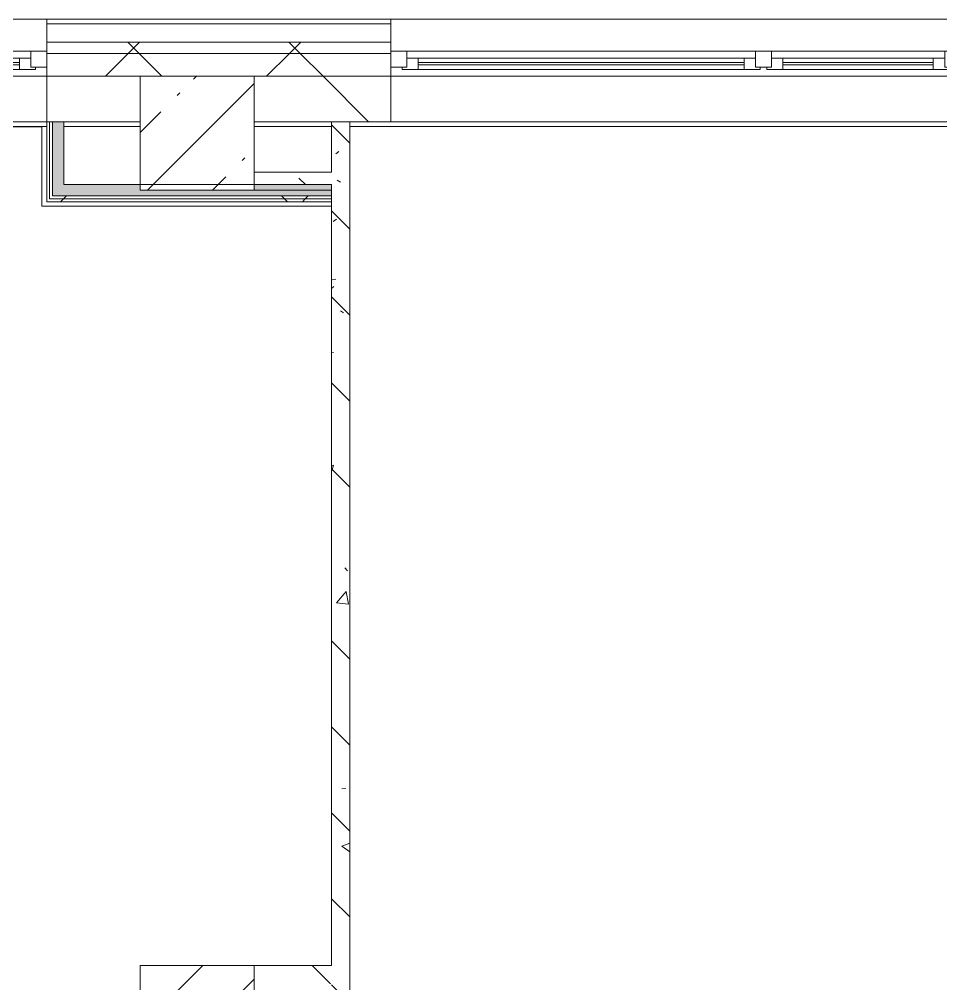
# Model space of a CAD drawing. Header units: millimetres. Extents: x 81566 to 292854, y -8553 to 29000.
# Drawn here: x 242063 to 246106, y 23120 to 27350 of the extents above; entities that cross this region are included whole.
import ezdxf

# ---------------------------------------------------------------- set-up
doc = ezdxf.new("R2010")
doc.units = ezdxf.units.MM
for name, color, linetype, lineweight, true_color in [('A-FLOR-1', 7, 'Continuous', 5, 0xaaaaaa), ('I-WALL-1', 7, 'Continuous', 5, 0xe7e7e7), ('I-WALL-5', 7, 'Continuous', 5, 0x787878)]:
    doc.layers.add(name, color=color, linetype=linetype, lineweight=lineweight, true_color=true_color)
for name, color, linetype, lineweight in [('A-GLAZ-3', 7, 'Continuous', 5), ('A-WALL', 7, 'Continuous', 9), ('A-WALL-4', 7, 'Continuous', 5), ('I-WALL-4', 7, 'Continuous', 5), ('S-COLS-1', 7, 'Continuous', 5)]:
    doc.layers.add(name, color=color, linetype=linetype, lineweight=lineweight)
pattern_1 = [(135, (165843.6, 0), (-377.1708, -377.1708), [533.4, -88.9, 17.78, -88.9]), (135, (165843.6, 376.94), (-377.1708, -377.1708), []), (50, (165843.6, 0), (637.6445, -55.7866), [66.675, -733.425]), (355, (165843.6, 0), (-123.3494, 668.699), [53.34, -586.74]), (100.451, (165896.7, -4.65), (514.299, 612.908), [56.665, -623.315]), (46.184, (165843.6, 177.8), (948.7764, -147.15), [100.012, -1100.137]), (96.636, (165922.65, 165.5), (830.909, 865.997), [84.998, -934.973]), (351.184, (165843.6, 177.8), (830.918, 865.988), [80.01, -880.11]), (21, (165932.5, 133.35), (530.6506, -357.9283), [66.675, -733.425]), (326, (165932.5, 133.35), (216.308, 644.6585), [53.34, -586.74]), (71.451, (165976.7, 103.5), (746.9596, 286.7243), [56.665, -623.315]), (37.5, (165843.58, 0), (10.81053, 295.9426), [16.764, -562.864, 16.764, -578.866, -588.962]), (37.5, (165843.58, 0), (10.81053, 295.9426), [-1175.258, 16.764, -572.198]), (7.5, (165843.58, 0), (233.8692, 350.6318), [16.764, -322.834, 16.764, -549.529, -224.472]), (7.5, (165843.58, 0), (233.8692, 350.6318), [-905.891, 16.764, -207.708]), (327.5, (165645.34, 0), (474.5678, -20.0513), [16.764, -205.486, 16.764, -676.656, -920.115]), (327.5, (165645.34, 0), (474.5678, -20.0513), [-915.67, 16.764, -903.351]), (317.5, (165556.44, 0), (518.4522, 88.9934), [16.764, -272.161, 16.764, -443.738, -653.415]), (317.5, (165556.44, 0), (518.4522, 88.9934), [-749.427, 16.764, -636.651])]
pattern_2 = [(45, (165843.6, 0), (-353.5534, 353.5534), []), (135, (165843.6, 0), (-353.5534, -353.5534), [])]
pattern_3 = [(45, (165843.6, 0), (-530.33, 530.33), []), (135, (165843.6, 0), (-530.33, -530.33), [])]

# ---------------------------------------------------------------- blocks, each defined once
blk = doc.blocks.new('BSC_Колонна _Прямоугольная - 500х500-V332-2_2_3_птичка')
at = {"layer": 'S-COLS-1'}
h = blk.add_hatch(dxfattribs=at)
h.set_pattern_fill('FP_118', color=256, style=0, pattern_type=2)
h.set_pattern_definition([(45, (-77000, -22950), (-285.1231, 285.1231), []), (45, (-76714.88, -22950), (-285.1231, 285.1231), [504.031, -100.806, 16.764, -84.042])])
h.paths.add_polyline_path([(-250, -250), (250, -250), (250, 250), (-250, 250)])
for p, q in [((250, 250), (-250, 250)), ((-250, 250), (-250, -250)), ((250, -250), (250, 250)), ((-250, -250), (250, -250))]:
    blk.add_line(p, q, dxfattribs=at)
blk = doc.blocks.new('120_Окно_СКБ_2Ст - 120_Окно_СКБ_2Ст 2500х2500 _мал створка справа_-23206729-2_2_3_птичка')
at = {"layer": 'A-GLAZ-3'}
for p, q in [((-1250, -75), (-1250, -5)), ((-1250, -5), (-1180, -5)), ((1250, -5), (-1250, -5)), ((-1180, -5), (-1180, -75)), ((350, -35), (-1180, -35)), ((-1180, -35), (-1180, -75)), ((-1130, -85), (-1130, -35)), ((300, -85), (300, -35)), ((350, -75), (350, -5)), ((350, -5), (420, -5)), ((350, -75), (350, -35)), ((420, -5), (420, -75)), ((1180, -35), (420, -35)), ((420, -35), (420, -75)), ((470, -85), (470, -35)), ((1130, -85), (1130, -35)), ((1180, -75), (1180, -5)), ((1180, -5), (1250, -5)), ((1180, -75), (1180, -35)), ((1250, -5), (1250, -75)), ((-1180, -75), (-1250, -75)), ((-1250, -75), (-1200, -75)), ((-1180, -75), (-1200, -75)), ((-1200, -75), (-1200, -85)), ((-1130, -55), (300, -55)), ((300, -65), (-1130, -65)), ((420, -75), (350, -75)), ((370, -75), (350, -75)), ((370, -75), (400, -75)), ((370, -85), (370, -75)), ((420, -75), (400, -75)), ((400, -75), (400, -85)), ((470, -55), (1130, -55)), ((1130, -65), (470, -65)), ((1250, -75), (1180, -75)), ((1200, -75), (1180, -75)), ((1200, -75), (1250, -75)), ((1200, -85), (1200, -75)), ((-1200, -85), (370, -85)), ((370, -85), (-1200, -85)), ((400, -85), (1200, -85)), ((1200, -85), (400, -85))]:
    blk.add_line(p, q, dxfattribs=at)
blk = doc.blocks.new('120_Окно_СКБ_2Ст - 120_Окно_СКБ_2Ст 2100х2400 _мал створка справа_-19092174-2_2_3_птичка')
at = {"layer": 'A-GLAZ-3'}
for p, q in [((-1050, -75), (-1050, -5)), ((-1050, -5), (-980, -5)), ((1050, -5), (-1050, -5)), ((-980, -5), (-980, -75)), ((150, -35), (-980, -35)), ((-980, -35), (-980, -75)), ((-930, -85), (-930, -35)), ((100, -85), (100, -35)), ((150, -75), (150, -5)), ((150, -5), (220, -5)), ((150, -75), (150, -35)), ((220, -5), (220, -75)), ((980, -35), (220, -35)), ((220, -35), (220, -75)), ((270, -85), (270, -35)), ((930, -85), (930, -35)), ((980, -75), (980, -5)), ((980, -5), (1050, -5)), ((980, -75), (980, -35)), ((1050, -5), (1050, -75)), ((-980, -75), (-1050, -75)), ((-1050, -75), (-1000, -75)), ((-980, -75), (-1000, -75)), ((-1000, -75), (-1000, -85)), ((-930, -55), (100, -55)), ((100, -65), (-930, -65)), ((220, -75), (150, -75)), ((170, -75), (150, -75)), ((170, -75), (200, -75)), ((170, -85), (170, -75)), ((220, -75), (200, -75)), ((200, -75), (200, -85)), ((270, -55), (930, -55)), ((930, -65), (270, -65)), ((1050, -75), (980, -75)), ((1000, -75), (980, -75)), ((1000, -75), (1050, -75)), ((1000, -85), (1000, -75)), ((-1000, -85), (170, -85)), ((170, -85), (-1000, -85)), ((200, -85), (1000, -85)), ((1000, -85), (200, -85))]:
    blk.add_line(p, q, dxfattribs=at)

msp = doc.modelspace()

# ---------------------------------------------------------------- hatches: boundary and pattern name
at = {"layer": 'A-WALL-4'}
h = msp.add_hatch(dxfattribs=at)
h.set_pattern_fill('FP_101', color=256, style=0, pattern_type=2)
h.set_pattern_definition(pattern_2)
h.paths.add_polyline_path([(242183.6, 27200), (243693.6, 27200), (243693.6, 27250), (242183.6, 27250), (242183.6, 27210)])
h.paths.add_polyline_path([(250543.6, 27200), (250703.6, 27200), (250703.6, 27250), (246193.6, 27250), (246193.6, 27200), (250091.4, 27200)])
h.paths.add_polyline_path([(233683.4, 27200), (233803.6, 27200), (233803.6, 27250), (232003.6, 27250), (232003.6, 27200), (232771.8, 27200)])
h.paths.add_polyline_path([(230308.4, 27200), (231103.6, 27200), (231103.6, 27250), (230023.6, 27250), (230023.6, 27200), (230037.2, 27200)])
h.paths.add_polyline_path([(234703.6, 27200), (240083.6, 27200), (240083.6, 27250), (234703.6, 27250)])
h.paths.add_polyline_path([(216603.8, 27200), (216603.8, 27250), (215503.9, 27250), (215503.9, 27200), (216363.8, 27200)])
h.paths.add_polyline_path([(226598.8, 27200), (226883.6, 27200), (226883.6, 27250), (225703.6, 27250), (225703.6, 27200), (226390.9, 27200)])
h.paths.add_polyline_path([(219703.8, 27200), (220853.5, 27200), (220853.5, 27250), (219703.8, 27250), (219703.8, 27210)])
h.paths.add_polyline_path([(222848.6, 27200), (223003.6, 27200), (223003.6, 27250), (221753.5, 27250), (221753.5, 27200), (222744.7, 27200)])
h.paths.add_polyline_path([(214603.9, 27200), (214603.6, 27250), (213350.6, 27250), (213350.6, 27200), (214603.6, 27200)])
h.paths.add_polyline_path([(207903.6, 27200), (210250.6, 27200), (210250.6, 27250), (207853.6, 27250), (207853.6, 27200)])
h = msp.add_hatch(dxfattribs=at)
h.set_pattern_fill('FP_101', color=256, style=0, pattern_type=2)
h.set_pattern_definition(pattern_2)
h.paths.add_polyline_path([(207903.6, 27100), (210250.6, 27100), (210250.6, 27200), (207903.6, 27200)])
h.paths.add_polyline_path([(221753.5, 27100), (223003.6, 27100), (223003.6, 27200), (221753.5, 27200)])
h.paths.add_polyline_path([(250543.6, 27100), (250703.6, 27100), (250703.6, 27200), (246193.6, 27200), (246193.6, 27100), (250091.4, 27100)])
h.paths.add_polyline_path([(220010, 27100), (220853.5, 27100), (220853.5, 27200), (219703.8, 27200), (219703.8, 27100), (220003.6, 27100)])
h.paths.add_polyline_path([(225703.6, 27100), (226883.6, 27100), (226883.6, 27200), (225703.6, 27200), (225703.6, 27140)])
h.paths.add_polyline_path([(243093.6, 27100), (243693.6, 27100), (243693.6, 27200), (242183.6, 27200), (242183.6, 27100), (242799, 27100)])
h.paths.add_polyline_path([(216363.8, 27100), (216603.8, 27100), (216603.8, 27200), (215503.9, 27200), (215503.9, 27100), (216208.4, 27100)])
h.paths.add_polyline_path([(239152.8, 27100), (240083.6, 27100), (240083.6, 27200), (234703.6, 27200), (234703.6, 27100), (236653.6, 27100)])
h.paths.add_polyline_path([(213350.6, 27100), (214603.9, 27100), (214603.6, 27200), (213350.6, 27200), (213350.6, 27140)])
h.paths.add_polyline_path([(233683.4, 27100), (233803.6, 27100), (233803.6, 27200), (232003.6, 27200), (232003.6, 27100), (232771.8, 27100)])
h.paths.add_polyline_path([(230023.6, 27100), (231103.6, 27100), (231103.6, 27200), (230023.6, 27200), (230023.6, 27170)])
at = {"layer": 'I-WALL-1'}
for points in [[(242258.6, 26625), (242258.6, 26900), (242208.6, 26900), (242208.6, 26625)], [(243433.6, 26575), (243433.6, 26625), (243093.6, 26625), (243093.6, 26600), (242593.6, 26600), (242593.6, 26625), (242208.6, 26625), (242208.6, 26575), (243426.9, 26575)]]:
    msp.add_hatch(color=256, dxfattribs=at).paths.add_polyline_path(points)
at = {"layer": 'I-WALL-4'}
h = msp.add_hatch(dxfattribs=at)
h.set_pattern_fill('FP_99', color=256, style=0, pattern_type=2)
h.set_pattern_definition([(135, (165843.6, 0), (-353.5534, -353.5534), [])])
h.paths.add_polyline_path([(216603.8, 26900), (216603.8, 27100), (216208.4, 27100), (216208.4, 26900)])
h.paths.add_polyline_path([(220853.5, 26900), (220853.5, 27100), (220603.6, 27100), (220603.6, 26900), (220826.8, 26900)])
h.paths.add_polyline_path([(220003.6, 26900), (220003.6, 27100), (219703.8, 27100), (219703.8, 26900)])
h.paths.add_polyline_path([(223003.6, 26900), (223003.6, 27100), (221753.5, 27100), (221753.5, 26900), (222848.6, 26900)])
h.paths.add_polyline_path([(225703.6, 26900), (226003.6, 26900), (226003.6, 27100), (225703.6, 27100), (225703.6, 26900.9)])
h.paths.add_polyline_path([(226603.6, 26900), (226903.6, 26900), (226903.6, 27100), (226603.6, 27100), (226603.6, 26948.7)])
h.paths.add_polyline_path([(230037.2, 26900), (231103.6, 26900), (231103.6, 27100), (230003.6, 27100), (230003.6, 26900)])
h.paths.add_polyline_path([(249944.3, 26900), (250043.6, 26900), (250043.6, 27100), (246993.6, 27100), (246993.6, 26900), (249916.1, 26900)])
h.paths.add_polyline_path([(232603.6, 26900), (233803.6, 26900), (233803.6, 27100), (232603.6, 27100), (232603.6, 26948.7)])
h.paths.add_polyline_path([(246493.6, 26900), (246493.6, 27100), (246193.6, 27100), (246193.6, 26900), (246445.2, 26900)])
h.paths.add_polyline_path([(235506.5, 26900), (236153.6, 26900), (236153.6, 27100), (234703.6, 27100), (234703.6, 26900)])
h.paths.add_polyline_path([(236653.6, 26900), (239383.6, 26900), (239383.6, 27100), (236653.6, 27100), (236653.6, 26948.7)])
h.paths.add_polyline_path([(239883.6, 26900), (240083.6, 26900), (240083.6, 27100), (239883.6, 27100), (239883.6, 26948.7)])
h.paths.add_polyline_path([(243433.6, 26900), (243693.6, 26900), (243693.6, 27100), (243093.6, 27100), (243093.6, 26900)])
h.paths.add_polyline_path([(242183.6, 26900), (242593.6, 26900), (242593.6, 27100), (242183.6, 27100), (242183.6, 26938.3)])
h = msp.add_hatch(dxfattribs=at)
h.set_pattern_fill('FP_171', color=256, style=0, pattern_type=2)
h.set_pattern_definition(pattern_3)
h.paths.add_polyline_path([(243423.6, 26562.5), (243433.6, 26562.5), (243433.6, 26575), (242196.1, 26575), (242196.1, 26562.5), (243093.6, 26562.5)])
h = msp.add_hatch(dxfattribs=at)
h.set_pattern_fill('FP_171', color=256, style=0, pattern_type=2)
h.set_pattern_definition(pattern_3)
h.paths.add_polyline_path([(243420.2, 26550), (243433.6, 26550), (243433.6, 26562.5), (242183.6, 26562.5), (242183.6, 26550), (243093.6, 26550)])
at = {"layer": 'I-WALL-5'}
h = msp.add_hatch(dxfattribs=at)
h.set_pattern_fill('FP_105', color=256, style=0, pattern_type=2)
h.set_pattern_definition(pattern_1)
h.paths.add_polyline_path([(243513.6, 18800), (243513.6, 26900), (243433.6, 26900), (243433.6, 18800)])
h = msp.add_hatch(dxfattribs=at)
h.set_pattern_fill('FP_105', color=256, style=0, pattern_type=2)
h.set_pattern_definition(pattern_1)
h.paths.add_polyline_path([(243433.6, 26625), (243433.6, 26680), (243093.6, 26680), (243093.6, 26625)])
h = msp.add_hatch(dxfattribs=at)
h.set_pattern_fill('FP_105', color=256, style=0, pattern_type=2)
h.set_pattern_definition(pattern_1)
h.paths.add_polyline_path([(243433.6, 23120), (243433.6, 23200), (243093.6, 23200), (243093.6, 23120), (243431.9, 23120)])
at = {"layer": 'S-COLS-1'}
h = msp.add_hatch(dxfattribs=at)
h.set_pattern_fill('FP_97', color=256, style=0, pattern_type=2)
h.set_pattern_definition([(45, (165843.6, 0), (-285.1231, 285.1231), []), (45, (166128.7, 0), (-285.1231, 285.1231), [504.031, -100.806, 16.764, -84.042])])
h.paths.add_polyline_path([(242593.6, 26600), (243093.6, 26600), (243093.6, 27100), (242593.6, 27100), (242593.6, 26851.6)])

# ---------------------------------------------------------------- linework, layer by layer
at = {"layer": 'A-FLOR-1'}
for p, q in [((242162.6, 26879), (239883.6, 26879)), ((242162.6, 26530), (242162.6, 26879)), ((243433.6, 26530), (242162.6, 26530))]:
    msp.add_line(p, q, dxfattribs=at)
at = {"layer": 'A-WALL'}
for p, q in [((243693.6, 27330), (242183.6, 27330)), ((243693.6, 27250), (242183.6, 27250)), ((243693.6, 27200), (242183.6, 27200)), ((242593.6, 27100), (242183.6, 27100)), ((243693.6, 27100), (243093.6, 27100)), ((242196.1, 26900), (242196.1, 26562.5)), ((242208.6, 26900), (242208.6, 26575)), ((243513.6, 26900), (243433.6, 26900)), ((242208.6, 26575), (243433.6, 26575)), ((242196.1, 26562.5), (243433.6, 26562.5))]:
    msp.add_line(p, q, dxfattribs=at)
at = {"layer": 'A-WALL-4'}
for p, q in [((259153.6, 27350), (221753.5, 27350)), ((242183.6, 27350), (242183.6, 27100)), ((243693.6, 27100), (243693.6, 27350)), ((242593.6, 27100), (243093.6, 27100))]:
    msp.add_line(p, q, dxfattribs=at)
at = {"layer": 'I-WALL-4'}
for p, q in [((240083.6, 27100), (242183.6, 27100)), ((242183.6, 27100), (242183.6, 26550)), ((242593.6, 26900), (242593.6, 27100)), ((243093.6, 27100), (243093.6, 26900)), ((243693.6, 26900), (243693.6, 27100)), ((243693.6, 27100), (246193.6, 27100)), ((242593.6, 26900), (239883.6, 26900)), ((242184.5, 26880), (239883.6, 26880)), ((242258.6, 26625), (242258.6, 26900)), ((242593.6, 26880), (242258.6, 26880)), ((243093.6, 26900), (243433.6, 26900)), ((243433.6, 26880), (243093.6, 26880)), ((243433.6, 26900), (243433.6, 26680)), ((246493.6, 26900), (243513.6, 26900)), ((243513.6, 18800), (243513.6, 26900)), ((246493.6, 26880), (243513.6, 26880)), ((243433.6, 26680), (243093.6, 26680)), ((243093.6, 26680), (243093.6, 26600)), ((243433.6, 26625), (242258.6, 26625)), ((243433.6, 26550), (243433.6, 26625)), ((243093.6, 26600), (243433.6, 26600)), ((243433.6, 26600), (243433.6, 23200)), ((242183.6, 26550), (243433.6, 26550)), ((243433.6, 23200), (243093.6, 23200))]:
    msp.add_line(p, q, dxfattribs=at)
at = {"layer": 'S-COLS-1'}
for p, q in [((243093.6, 27100), (242593.6, 27100)), ((242593.6, 27100), (242593.6, 26900)), ((243093.6, 26900), (243093.6, 27100)), ((242593.6, 26900), (242593.6, 26600)), ((243093.6, 26600), (243093.6, 26900)), ((242593.6, 26600), (243093.6, 26600))]:
    msp.add_line(p, q, dxfattribs=at)

# ---------------------------------------------------------------- block references
at = {"layer": 'A-GLAZ-3'}
for name, p in [('120_Окно_СКБ_2Ст - 120_Окно_СКБ_2Ст 2100х2400 _мал створка справа_-19092174-2_2_3_птичка', (241133.6, 27215)), ('120_Окно_СКБ_2Ст - 120_Окно_СКБ_2Ст 2500х2500 _мал створка справа_-23206729-2_2_3_птичка', (244943.6, 27215))]:
    msp.add_blockref(name, p, dxfattribs=at)
at = {"layer": 'S-COLS-1'}
msp.add_blockref('BSC_Колонна _Прямоугольная - 500х500-V332-2_2_3_птичка', (242843.6, 22950), dxfattribs=at)

doc.saveas('drawing.dxf')
